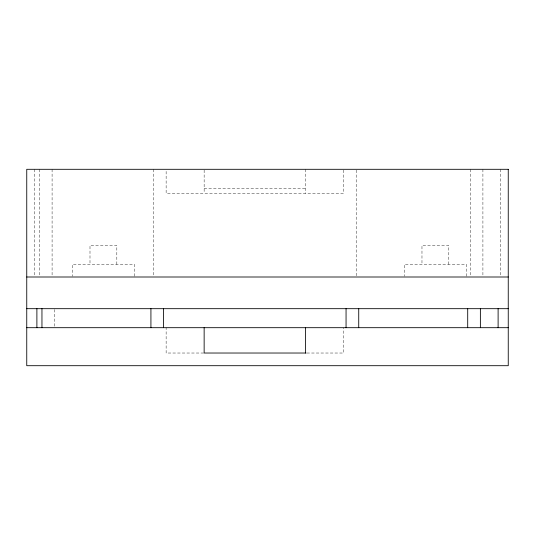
<?xml version="1.0" encoding="UTF-8"?>
<svg xmlns="http://www.w3.org/2000/svg" width="535" height="535" viewBox="0 0 535 535"><rect width="100%" height="100%" fill="white"/><g stroke="black" fill="none" stroke-linecap="round" stroke-linejoin="round"><path stroke-width="0.4" stroke-dasharray="2.67 2.01" d="M204.143 188.307L305.512 188.307M203.608 353.026L166.131 353.026L166.131 327.688M306.883 353.026L343.523 353.026L343.523 327.688M500.646 169.301L500.646 276.167M482.911 169.301L482.911 276.167M470.238 169.301L470.238 276.167M466.426 276.214L466.426 264.33L404.353 264.33L404.353 276.214M448.805 264.33L448.805 245.324L421.975 245.324L421.975 264.33M356.196 170.137L356.196 276.167M343.523 170.123L343.523 193.376L166.131 193.376L166.131 170.123M305.512 169.301L305.512 193.376M204.143 170.123L204.143 193.376M153.458 169.301L153.458 276.167M134.445 276.214L134.445 264.33L72.372 264.33L72.372 276.214M116.824 264.33L116.824 245.324L89.994 245.324L89.994 264.33M54.623 309.504L54.623 326.858M52.089 169.301L52.089 276.167M39.423 169.301L39.423 276.167M34.354 169.301L34.354 276.167"/><path stroke-width="0.8" d="M26.75 277.003L508.25 277.003M26.75 308.682L508.25 308.682M26.75 327.688L508.25 327.688M306.047 353.026L204.143 353.026L204.143 327.688M498.112 308.682L498.112 327.688M480.377 308.682L480.377 327.688M467.704 308.682L467.704 327.688M358.731 308.682L358.731 327.688M346.058 308.682L346.058 327.688M305.512 327.688L305.512 353.026M163.596 308.682L163.596 327.688M150.923 308.682L150.923 327.688M41.957 308.682L41.957 327.688M36.888 308.682L36.888 327.688M508.25 169.301L26.75 169.301L26.75 365.699L508.25 365.699L508.25 169.301"/></g></svg>
